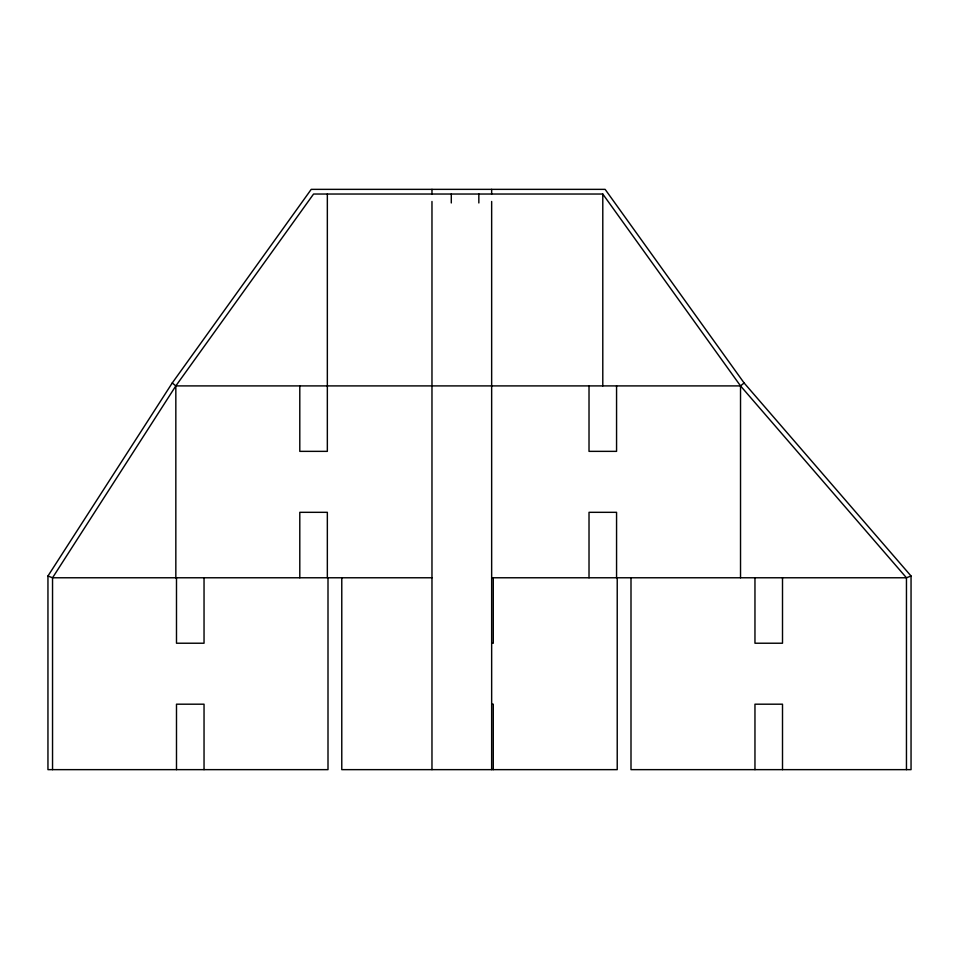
<?xml version="1.0" encoding="UTF-8"?>
<svg xmlns="http://www.w3.org/2000/svg" width="959" height="959" viewBox="0 0 959 959"><rect width="100%" height="100%" fill="white"/><g stroke="black" fill="none" stroke-linecap="round" stroke-linejoin="round"><path stroke-width="1.44" d="M906.459 769.645L906.459 577.774L740.528 385.902L602.791 194.03L313.569 194.03L175.833 385.902L52.541 577.774L52.541 769.645M328.002 577.774L328.002 769.645L47.95 769.645L47.95 576.011L172.248 382.977L311.231 189.355L605.129 189.355L744.112 382.977L911.05 576.011L911.05 769.645L630.998 769.645L630.998 577.774M172.248 382.977L175.833 385.902L740.528 385.902L744.112 382.977M911.05 576.011L906.459 577.774L491.655 577.774M431.97 577.774L52.541 577.774L47.95 576.011M491.655 643.225L493.274 643.225L493.274 577.774M491.655 704.194L493.274 704.194L493.274 769.645M782.508 577.774L782.508 643.225L754.961 643.225L754.961 577.774M782.508 769.645L782.508 704.194L754.961 704.194L754.961 769.645M740.528 385.902L740.528 577.774M617.224 577.774L617.224 769.645L341.776 769.645L341.776 577.774M616.565 385.902L616.565 451.353L589.018 451.353L589.018 385.902M616.565 577.774L616.565 512.322L589.018 512.322L589.018 577.774M602.791 194.03L602.791 385.902M491.655 189.355L491.655 194.03M491.655 201.462L491.655 769.645M478.841 194.03L478.841 202.96M451.293 194.03L451.293 202.96M431.97 189.355L431.97 194.03M431.97 201.462L431.97 769.645M327.343 194.03L327.343 451.353L299.795 451.353L299.795 385.902M327.343 577.774L327.343 512.322L299.795 512.322L299.795 577.774M204.039 577.774L204.039 643.225L176.492 643.225L176.492 577.774M204.039 769.645L204.039 704.194L176.492 704.194L176.492 769.645M175.833 385.902L175.833 577.774"/></g></svg>
